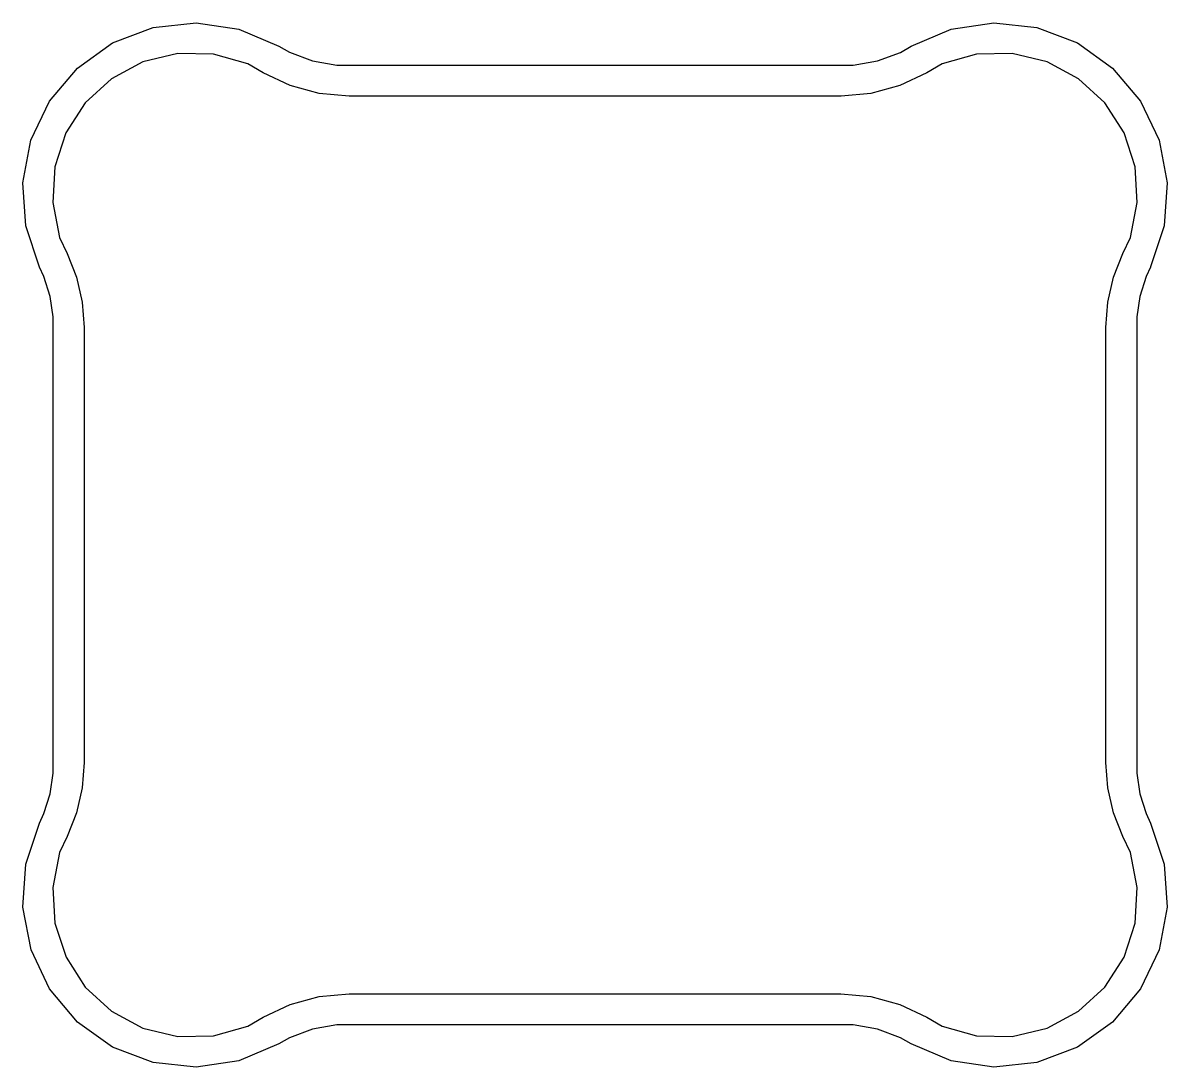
# Model space of a CAD drawing. Extents: x 42 to 192, y -134 to -36.
# Drawn here: x 88.716 to 92.412, y -65.175 to -61.802 of the extents above; entities that cross this region are included whole.
import ezdxf

# ---------------------------------------------------------------- set-up
doc = ezdxf.new("R2010")
doc.units = 0
doc.layers.add('BLACK', color=7, linetype='CONTINUOUS')

msp = doc.modelspace()

# ---------------------------------------------------------------- linework, layer by layer
at = {"layer": 'BLACK', "linetype": 'CONTINUOUS'}
for p, q in [((89.006381, -61.866509), (89.137053, -61.81686)), ((89.137053, -61.81686), (89.276021, -61.801753)), ((89.276021, -61.801753), (89.41431, -61.822164)), ((89.41431, -61.822164), (89.542987, -61.876775)), ((91.585922, -61.876853), (91.714575, -61.822242)), ((91.714575, -61.822242), (91.85285, -61.801824)), ((91.85285, -61.801824), (91.991808, -61.816923)), ((91.991808, -61.816923), (92.122471, -61.866564)), ((88.892444, -61.947495), (89.006381, -61.866509)), ((92.122471, -61.866564), (92.2364, -61.94754)), ((89.216476, -61.900732), (89.104381, -61.927652)), ((89.331737, -61.902937), (89.216476, -61.900732)), ((89.44272, -61.934125), (89.331737, -61.902937)), ((89.542987, -61.876775), (89.542941, -61.876855)), ((89.542941, -61.876855), (89.542944, -61.876856)), ((89.542944, -61.876856), (89.542948, -61.876849)), ((89.542948, -61.876849), (89.577295, -61.89688)), ((89.577295, -61.89688), (89.651926, -61.92434)), ((91.476934, -61.924338), (91.551567, -61.896883)), ((91.551567, -61.896883), (91.585915, -61.876855)), ((91.585915, -61.876855), (91.585916, -61.876855)), ((91.585916, -61.876855), (91.585922, -61.876853)), ((91.797147, -61.903012), (91.686178, -61.934204)), ((91.912395, -61.900801), (91.797147, -61.903012)), ((92.024478, -61.927714), (91.912395, -61.900801)), ((89.104381, -61.927652), (89.002692, -61.98196)), ((89.492291, -61.962973), (89.44272, -61.934125)), ((89.651926, -61.92434), (89.730216, -61.938289)), ((89.730216, -61.938289), (89.769977, -61.938325)), ((89.769977, -61.938325), (89.76998, -61.938326)), ((89.76998, -61.938326), (91.358881, -61.938326)), ((91.358881, -61.938326), (91.358882, -61.938326)), ((91.358882, -61.938326), (91.358883, -61.938326)), ((91.358883, -61.938312), (91.398644, -61.938279)), ((91.358883, -61.938326), (91.358883, -61.938312)), ((91.398644, -61.938279), (91.476934, -61.924338)), ((91.686178, -61.934204), (91.636366, -61.963196)), ((92.126157, -61.982012), (92.024478, -61.927714)), ((88.8026, -62.054586), (88.892444, -61.947495)), ((89.49249, -61.963196), (89.492291, -61.962973)), ((89.492495, -61.963188), (89.49249, -61.963196)), ((89.492493, -61.963197), (89.492497, -61.963189)), ((89.492532, -61.963205), (89.492493, -61.963197)), ((89.492497, -61.963189), (89.492495, -61.963188)), ((89.580067, -62.004491), (89.492532, -61.963205)), ((91.636362, -61.963198), (91.548787, -62.004494)), ((91.636364, -61.963196), (91.636362, -61.963199)), ((91.636362, -61.963199), (91.636362, -61.963198)), ((91.636366, -61.963196), (91.636364, -61.963196)), ((92.2364, -61.94754), (92.326238, -62.054621)), ((89.002692, -61.98196), (88.917976, -62.060147)), ((89.673525, -62.029798), (89.580067, -62.004491)), ((91.548787, -62.004494), (91.455327, -62.029793)), ((92.210865, -62.060189), (92.126157, -61.982012)), ((89.769969, -62.038324), (89.673525, -62.029798)), ((89.769976, -62.038326), (89.769969, -62.038324)), ((91.358879, -62.038326), (89.769976, -62.038326)), ((91.358881, -62.038326), (91.358879, -62.038326)), ((91.359009, -62.0383), (91.358881, -62.038326)), ((91.455327, -62.029793), (91.359009, -62.0383)), ((88.742653, -62.180866), (88.8026, -62.054586)), ((88.917976, -62.060147), (88.855705, -62.157165)), ((92.273129, -62.157195), (92.210865, -62.060189)), ((92.326238, -62.054621), (92.38618, -62.18089)), ((88.855705, -62.157165), (88.819901, -62.266746)), ((92.308929, -62.266764), (92.273129, -62.157195)), ((88.716474, -62.31818), (88.742653, -62.180866)), ((92.38618, -62.18089), (92.412355, -62.318192)), ((88.819901, -62.266746), (88.812876, -62.381814)), ((92.315952, -62.381819), (92.308929, -62.266764)), ((88.725754, -62.457658), (88.716474, -62.31818)), ((92.412355, -62.318192), (92.403073, -62.457659)), ((88.812876, -62.381814), (88.835083, -62.494937)), ((92.293744, -62.494928), (92.315952, -62.381819)), ((88.769893, -62.590293), (88.725754, -62.457658)), ((92.403073, -62.457659), (92.358984, -62.590129)), ((88.835083, -62.494937), (88.859996, -62.546916)), ((92.268833, -62.546901), (92.293744, -62.494928)), ((88.859996, -62.546916), (88.859995, -62.546917)), ((88.859995, -62.546917), (88.890014, -62.623413)), ((92.238853, -62.623417), (92.268856, -62.546956)), ((92.268862, -62.546915), (92.268833, -62.546901)), ((92.268856, -62.546956), (92.268862, -62.546915)), ((88.769894, -62.590297), (88.769893, -62.590293)), ((88.784521, -62.620671), (88.769894, -62.590297)), ((92.358971, -62.5903), (92.344346, -62.620673)), ((92.358984, -62.590129), (92.358962, -62.590295)), ((92.358962, -62.590295), (92.358971, -62.5903)), ((88.804393, -62.685101), (88.784521, -62.620671)), ((88.890014, -62.623413), (88.9083, -62.703532)), ((92.220569, -62.703534), (92.238853, -62.623417)), ((92.344346, -62.620673), (92.324476, -62.685102)), ((88.814443, -62.751772), (88.804393, -62.685101)), ((88.9083, -62.703532), (88.914443, -62.785481)), ((92.214427, -62.78548), (92.220569, -62.703534)), ((92.324476, -62.685102), (92.314427, -62.751772)), ((88.814443, -62.785412), (88.814443, -62.751772)), ((92.314427, -62.751772), (92.314427, -62.785481)), ((88.814429, -62.785483), (88.814443, -62.785412)), ((88.814429, -64.191161), (88.814429, -62.785483)), ((88.914443, -62.785481), (88.914429, -62.785481)), ((88.914429, -62.785481), (88.914429, -62.785483)), ((88.914429, -62.785483), (88.914429, -64.191167)), ((92.214427, -62.785481), (92.214427, -62.78548)), ((92.214427, -62.785483), (92.214427, -62.785481)), ((92.214427, -64.191167), (92.214427, -62.785483)), ((92.314427, -62.785481), (92.314427, -62.785483)), ((92.314427, -62.785483), (92.314427, -64.191167)), ((88.814427, -64.224876), (88.814429, -64.191161)), ((88.914429, -64.191175), (88.908283, -64.273116)), ((88.914429, -64.191167), (88.914428, -64.191171)), ((88.914428, -64.191171), (88.914429, -64.191175)), ((92.214446, -64.191265), (92.214427, -64.191167)), ((92.220573, -64.273111), (92.214446, -64.191265)), ((92.314427, -64.191167), (92.314426, -64.191168)), ((92.314426, -64.191168), (92.314427, -64.19117)), ((92.314427, -64.19117), (92.314439, -64.19117)), ((92.314439, -64.19117), (92.314436, -64.224882)), ((88.804378, -64.291551), (88.814427, -64.224876)), ((92.314436, -64.224882), (92.324478, -64.291553)), ((88.784513, -64.355987), (88.804378, -64.291551)), ((88.908283, -64.273116), (88.890005, -64.353229)), ((92.238849, -64.35323), (92.220573, -64.273111)), ((92.324478, -64.291553), (92.344342, -64.355983)), ((88.769897, -64.386353), (88.784513, -64.355987)), ((88.890005, -64.353229), (88.860002, -64.429727)), ((92.26886, -64.42973), (92.238849, -64.35323)), ((92.344342, -64.355983), (92.358963, -64.386356)), ((88.725796, -64.518993), (88.769867, -64.386526)), ((88.769867, -64.386526), (88.769889, -64.386365)), ((88.769889, -64.386365), (88.769892, -64.386366)), ((88.769891, -64.386361), (88.769897, -64.386353)), ((88.769893, -64.386362), (88.769891, -64.386361)), ((88.769892, -64.386366), (88.769893, -64.386362)), ((92.358963, -64.386356), (92.358964, -64.386358)), ((92.358964, -64.386358), (92.403091, -64.518979)), ((88.860024, -64.429742), (88.835119, -64.481715)), ((88.859999, -64.429725), (88.859997, -64.429726)), ((88.859997, -64.429726), (88.859997, -64.429729)), ((88.859997, -64.429729), (88.860024, -64.429742)), ((88.860002, -64.429727), (88.859999, -64.429725)), ((92.293765, -64.481704), (92.268859, -64.42973)), ((92.268859, -64.42973), (92.26886, -64.42973)), ((88.835119, -64.481715), (88.812924, -64.594821)), ((92.315964, -64.594811), (92.293765, -64.481704)), ((88.716527, -64.658451), (88.725796, -64.518993)), ((92.403091, -64.518979), (92.412363, -64.658441)), ((88.812924, -64.594821), (88.819956, -64.709869)), ((92.308934, -64.709862), (92.315964, -64.594811)), ((88.74271, -64.795743), (88.716527, -64.658451)), ((92.412363, -64.658441), (92.386181, -64.795737)), ((88.819956, -64.709869), (88.85576, -64.819431)), ((92.273131, -64.819426), (92.308934, -64.709862)), ((88.802654, -64.922003), (88.74271, -64.795743)), ((88.85576, -64.819431), (88.918023, -64.916429)), ((92.210865, -64.916426), (92.273131, -64.819426)), ((92.386181, -64.795737), (92.326236, -64.922)), ((88.892487, -65.029075), (88.802654, -64.922003)), ((88.918023, -64.916429), (89.002727, -64.994602)), ((92.126159, -64.994599), (92.210865, -64.916426)), ((92.326236, -64.922), (92.2364, -65.029074)), ((89.492509, -65.013446), (89.580063, -64.972148)), ((89.580063, -64.972148), (89.673523, -64.946838)), ((89.673523, -64.946838), (89.769974, -64.93831)), ((89.769974, -64.93831), (89.769974, -64.938325)), ((89.769974, -64.938325), (89.769976, -64.938325)), ((89.769976, -64.938325), (91.35888, -64.938325)), ((91.35888, -64.938325), (91.358881, -64.938325)), ((91.358881, -64.938325), (91.455329, -64.946845)), ((91.455329, -64.946845), (91.548791, -64.972147)), ((91.548791, -64.972147), (91.636367, -65.013447)), ((89.002727, -64.994602), (89.104399, -65.0489)), ((92.024482, -65.048895), (92.126159, -64.994599)), ((89.006408, -65.110048), (88.892487, -65.029075)), ((89.331717, -65.073614), (89.442683, -65.042435)), ((89.442683, -65.042435), (89.492495, -65.013449)), ((89.492495, -65.01345), (89.492509, -65.013446)), ((89.492495, -65.013449), (89.492495, -65.01345)), ((89.730216, -65.038346), (89.651925, -65.052296)), ((89.7699, -65.03831), (89.730216, -65.038346)), ((89.769976, -65.038325), (89.7699, -65.03831)), ((89.769978, -65.038325), (89.769976, -65.038325)), ((91.35888, -65.038325), (89.769978, -65.038325)), ((91.358881, -65.038324), (91.35888, -65.038325)), ((91.358882, -65.038325), (91.358881, -65.038324)), ((91.398644, -65.038358), (91.358882, -65.038325)), ((91.476936, -65.052301), (91.398644, -65.038358)), ((91.636367, -65.013447), (91.636381, -65.013424)), ((91.636381, -65.013424), (91.686193, -65.042413)), ((91.686193, -65.042413), (91.797159, -65.0736)), ((92.2364, -65.029074), (92.122473, -65.110046)), ((89.104399, -65.0489), (89.216475, -65.075817)), ((89.216475, -65.075817), (89.331717, -65.073614)), ((89.577294, -65.07976), (89.542947, -65.099793)), ((89.651925, -65.052296), (89.577294, -65.07976)), ((91.551569, -65.079758), (91.476936, -65.052301)), ((91.585899, -65.099778), (91.551569, -65.079758)), ((91.797159, -65.0736), (91.912403, -65.075808)), ((91.912403, -65.075808), (92.024482, -65.048895)), ((89.137061, -65.15969), (89.006408, -65.110048)), ((89.542939, -65.099794), (89.414278, -65.154392)), ((89.542947, -65.099792), (89.542939, -65.099793)), ((89.542939, -65.099793), (89.542939, -65.099794)), ((89.542947, -65.099793), (89.542947, -65.099792)), ((91.585914, -65.099795), (91.585899, -65.099778)), ((91.586089, -65.099832), (91.585914, -65.099794)), ((91.585914, -65.099794), (91.585914, -65.099795)), ((91.714592, -65.154373), (91.586089, -65.099832)), ((92.122473, -65.110046), (91.991815, -65.159685)), ((89.414278, -65.154392), (89.276009, -65.174797)), ((91.852863, -65.174786), (91.714592, -65.154373)), ((89.276009, -65.174797), (89.137061, -65.15969)), ((91.991815, -65.159685), (91.852863, -65.174786))]:
    msp.add_line(p, q, dxfattribs=at)

doc.saveas('drawing.dxf')
